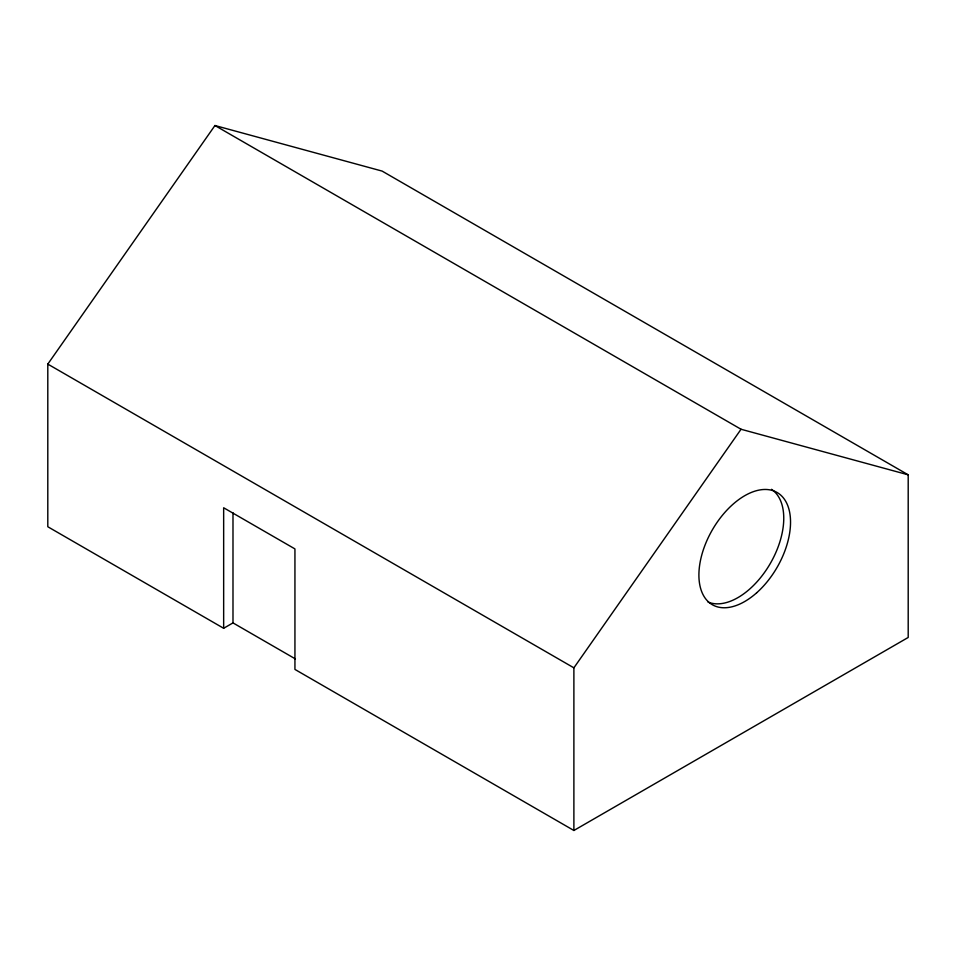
<?xml version="1.0" encoding="UTF-8"?>
<svg xmlns="http://www.w3.org/2000/svg" width="956" height="956" viewBox="0 0 956 956"><rect width="100%" height="100%" fill="white"/><g stroke="black" fill="none" stroke-linecap="round" stroke-linejoin="round"><path stroke-width="1.43" d="M223.656 628.283L47.8 526.744L47.8 364.105L214.957 125.523L382.113 171.088L908.2 474.821L908.2 637.461L573.887 830.477L294.938 669.427L294.938 548.911L223.656 507.767L223.656 628.283L232.989 622.894L295.356 658.899M573.887 830.477L573.887 667.838L741.043 429.256L908.2 474.821M214.957 125.523L741.043 429.256M47.8 364.105L573.887 667.838M232.989 512.786L232.989 622.894M771.516 489.317A64.805 37.415 -60 0 1 770.942 562.355A64.805 37.415 -60 0 1 708.038 602.053M756.578 592.875A64.805 37.415 -60 0 0 777.12 492.495A64.805 37.415 -60 0 0 700.461 560.479A64.805 37.415 -60 0 0 756.578 592.875"/></g></svg>
